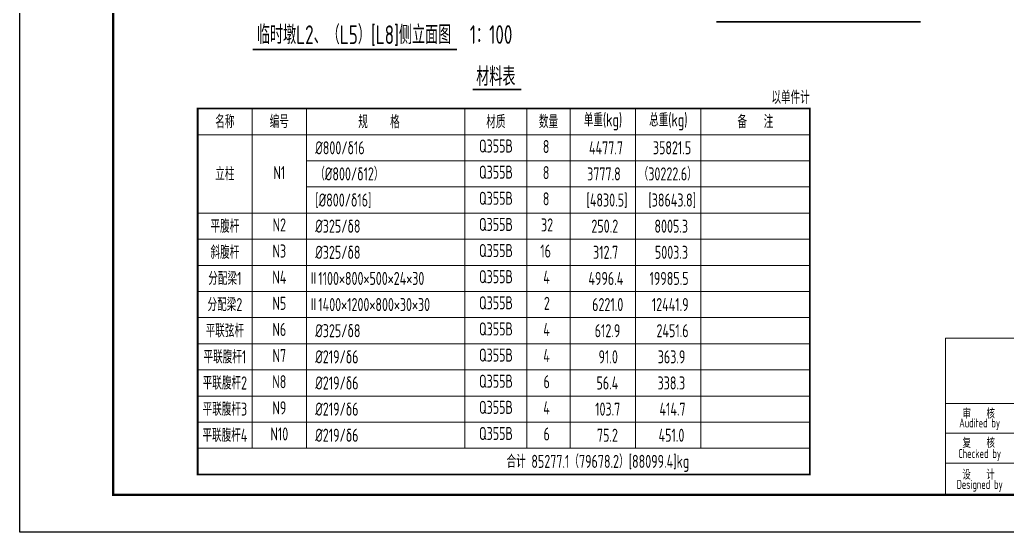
# Model space of a CAD drawing. Extents: x -2876908 to 633791, y -1383861 to 872234.
# Drawn here: x -50150 to 82127, y -227866 to -159225 of the extents above; entities that cross this region are included whole.
import ezdxf
from ezdxf.enums import TextEntityAlignment as Align

# ---------------------------------------------------------------- set-up
doc = ezdxf.new("R2010")
doc.units = 0
doc.header["$LTSCALE"] = 5
doc.header["$MEASUREMENT"] = 0
doc.layers.get('0').update_dxf_attribs({"linetype": 'CONTINUOUS', "lineweight": 25})
for name, color, linetype, lineweight in [('1粗实线', 1, 'CONTINUOUS', 30), ('2细实线', 5, 'CONTINUOUS', 18), ('6文本', 7, 'CONTINUOUS', 15), ('HFZT', 5, 'CONTINUOUS', 15)]:
    doc.layers.add(name, color=color, linetype=linetype, lineweight=lineweight)
doc.layers.add('M_Dim', color=3, linetype='CONTINUOUS')
doc.styles.add('TSSD_Dimension', font='tssdeng.shx', dxfattribs={"width": 0.7, "bigfont": 'hztxt.shx'})
doc.styles.add('TSSD_NORM', font='tssdeng.shx', dxfattribs={"width": 0.7, "bigfont": 'hztxt.shx'})
doc.styles.add('图框-仿宋', font='tssdeng.shx', dxfattribs={"bigfont": 'hztxt.shx'})

# ---------------------------------------------------------------- blocks, each defined once
blk = doc.blocks.new('施工设计图框')
at = {"color": 7, "linetype": 'Continuous'}
blk.add_lwpolyline([(-395.5, -13.5), (-395.5, 283.5), (24.5, 283.5), (24.5, -13.5), (-395.5, -13.5)], dxfattribs=at)
at = {"layer": '1粗实线', "color": 7, "linetype": 'Continuous', "const_width": 0.6}
blk.add_lwpolyline([(-370.5, -3.5), (-370.5, 273.5), (14.5, 273.5), (14.5, -3.5), (-370.5, -3.5)], dxfattribs=at)
at = {"layer": 'HFZT'}
for p, q in [((-147.5, 38.5), (-147.5, -3.5)), ((14.5, 38.5), (-147.5, 38.5)), ((-147.5, 21), (14.5, 21)), ((-147.5, 13), (-111.5, 13)), ((-147.5, 5), (-111.5, 5)), ((-147.5, -3.5), (14.5, -3.5))]:
    blk.add_line(p, q, dxfattribs=at)
at = {"layer": 'HFZT', "style": '图框-仿宋', "width": 0.7}
for s, p in [('审    核', (-138.6, 18.45)), ('Audited by', (-138.34, 15.43)), ('复    核', (-138.6, 10.6)), ('Checked by', (-138.34, 7.23)), ('设    计', (-138.65, 2.1)), ('Designed by', (-138.34, -1.05))]:
    blk.add_text(s, height=2.4, dxfattribs=at).set_placement(p, align=Align.MIDDLE)
at = {"layer": 'HFZT', "color": 2, "style": 'TSSD_NORM', "width": 0.7}
for tag, height, p in [('比例尺', 2.5, (7.25, 17.5)), ('图名', 4, (-76.24, 0.75)), ('图号', 2.5, (-20.49, 3.5)), ('日期', 2.5, (7.25, 3.5))]:
    blk.add_attdef(tag, text='', height=height, dxfattribs=at).set_placement(p, align=Align.MIDDLE)

msp = doc.modelspace()

# ---------------------------------------------------------------- linework, layer by layer
at = {"const_width": 208.333}
msp.add_lwpolyline([(10521.841, -168559.748), (17027.237, -168559.748)], dxfattribs=at)
at = {"layer": '1粗实线', "const_width": 233.333, "flags": 128}
msp.add_lwpolyline([(-26318.805, -171122.95), (-26318.805, -220122.95), (55679.866, -220122.95), (55679.866, -171122.95)], close=True, dxfattribs=at)
at = {"layer": '2细实线'}
for p, q in [((-19027.139, -171122.95), (-19027.139, -216622.95)), ((-11735.472, -171122.95), (-11735.472, -216622.95)), ((9489.594, -171122.95), (9489.594, -216622.95)), ((17763.199, -171122.95), (17763.199, -216622.95)), ((23596.533, -171122.95), (23596.533, -216622.95)), ((32346.533, -171122.95), (32346.533, -216622.95)), ((41096.533, -171122.95), (41096.533, -216622.95)), ((-26318.805, -174622.95), (55679.866, -174622.95)), ((-11735.472, -178122.95), (55679.866, -178122.95)), ((-11735.472, -181622.95), (55679.866, -181622.95)), ((-26318.805, -185122.95), (55679.866, -185122.95)), ((-26318.805, -188622.95), (55679.866, -188622.95)), ((-26318.805, -192122.95), (55679.866, -192122.95)), ((-26318.805, -195622.95), (55679.866, -195622.95)), ((-26318.805, -199122.95), (55679.866, -199122.95)), ((-26318.805, -202622.95), (55679.866, -202622.95)), ((-26318.805, -206122.95), (55679.866, -206122.95)), ((-26318.805, -209622.95), (55679.866, -209622.95)), ((-26318.805, -213122.95), (55679.866, -213122.95)), ((-26318.805, -216622.95), (55679.866, -216622.95))]:
    msp.add_line(p, q, dxfattribs=at)
at = {"layer": 'M_Dim'}
for points in [[(43147.496, -159511.628, 200, 200, 0), (70551.089, -159511.628, 200, 200, 0)], [(-18972.139, -163205.067, 200, 200, 0), (8431.454, -163205.067, 200, 200, 0)]]:
    msp.add_lwpolyline(points, format="xyseb", dxfattribs=at)

# ---------------------------------------------------------------- block references
at = {"xscale": 500, "yscale": 500, "zscale": 500}
msp.add_blockref('施工设计图框', (147602.091, -221115.649), dxfattribs=at)

# ---------------------------------------------------------------- texts
at = {"layer": '6文本', "style": 'TSSD_NORM', "width": 0.7}
for s, p in [('临时墩L2、（L5）[L8]侧立面图 ', (-4835.045, -161201.862)), ('1：100', (12987.326, -161201.862)), ('材料表', (13621.685, -166699.468))]:
    msp.add_text(s, height=2500, dxfattribs=at).set_placement(p, align=Align.MIDDLE)
for s, p in [('以单件计', (55679.866, -169622.95)), ('8', (20797.654, -176204.68)), ('4477.7', (30656.64, -176372.95)), ('35821.5', (39793.186, -176372.95)), ('8', (20797.654, -179704.68)), ('3777.8', (30353.905, -179872.95)), ('（30222.6）', (40538.111, -179872.95)), ('8', (20797.654, -183204.68)), ('[4830.5]', (31251.334, -183372.95)), ('[38643.8]', (40440.255, -183372.95)), ('32', (21297.195, -186704.68)), ('250.2', (30013.199, -186872.95)), ('8005.3', (39368.226, -186872.95)), ('16', (21009.674, -190204.68)), ('312.7', (30013.199, -190372.95)), ('5003.3', (39368.226, -190372.95)), ('4', (20858.766, -193704.68)), ('4996.4', (30696.629, -193872.95)), ('19985.5', (39446.629, -193872.95)), ('2', (20858.766, -197204.68)), ('6221.0', (30696.629, -197372.95)), ('12441.9', (39446.629, -197372.95)), ('4', (20858.766, -200704.68)), ('612.9', (30299.353, -200872.95)), ('2451.6', (39446.629, -200872.95)), ('4', (20858.766, -204204.68)), ('91.0', (29972.694, -204372.95)), ('363.9  ', (40495.816, -204372.95)), ('6', (20858.766, -207704.68)), ('56.4', (30020.205, -207872.95)), ('338.3', (38983.231, -207872.95)), ('4', (20858.766, -211204.68)), ('103.7', (30294.713, -211372.95)), ('414.7', (39046.181, -211372.95)), ('6', (20858.766, -214704.68)), ('75.2', (29973.992, -214872.95)), ('451.0', (38878.106, -214872.95))]:
    msp.add_text(s, height=1750, dxfattribs=at).set_placement(p, align=Align.MIDDLE_RIGHT)
for s, p in [('名称', (-22672.972, -172872.95)), ('编号', (-15381.305, -172872.95)), ('规    格', (-2028.93, -172886.729)), ('材质', (13626.397, -172886.729)), ('数量', (20679.866, -172872.95)), ('单重(kg)', (27971.533, -172637.373)), ('总重(kg)', (36721.533, -172637.373)), ('备   注', (48388.199, -172872.95)), ('立柱', (-22672.972, -179872.95)), ('N1', (-15381.305, -179704.68)), ('平腹杆', (-22672.972, -186872.95)), ('N2', (-15381.305, -186704.68)), ('斜腹杆', (-22672.972, -190372.95)), ('N3', (-15381.305, -190204.68)), ('分配梁1', (-22672.972, -193872.95)), ('N4', (-15381.305, -193704.68)), ('分配梁2', (-22672.972, -197372.95)), ('N5', (-15381.305, -197204.68)), ('平联弦杆', (-22672.972, -200872.95)), ('N6', (-15381.305, -200704.68)), ('平联腹杆1', (-22672.972, -204372.95)), ('N7', (-15381.305, -204204.68)), ('平联腹杆2', (-22672.972, -207872.95)), ('N8', (-15381.305, -207704.68)), ('平联腹杆3', (-22672.972, -211372.95)), ('N9', (-15381.305, -211204.68)), ('平联腹杆4', (-22672.972, -214872.95)), ('N10', (-15381.305, -214704.68)), ('合计 85277.1（79678.2）[88099.4]kg', (27296.917, -218372.95))]:
    msp.add_text(s, height=1750, dxfattribs=at).set_placement(p, align=Align.MIDDLE_CENTER)
at = {"layer": '6文本', "width": 0.7}
for s, style, p in [('%%C800/δ16', 'TSSD_NORM', (-10568.805, -176372.95)), ('Q355B', 'TSSD_NORM', (11364.858, -176137.373)), ('（%%C800/δ12）', 'TSSD_NORM', (-10568.805, -179872.95)), ('Q355B', 'TSSD_NORM', (11364.858, -179637.373)), ('[%%C800/δ16]', 'TSSD_NORM', (-10568.805, -183372.95)), ('Q355B', 'TSSD_NORM', (11364.858, -183137.373)), ('%%C325/δ8', 'TSSD_NORM', (-10568.805, -186872.95)), ('Q355B', 'TSSD_NORM', (11364.858, -186637.373)), ('%%C325/δ8', 'TSSD_Dimension', (-10568.805, -190372.95)), ('Q355B', 'TSSD_NORM', (11364.858, -190137.373)), ('Ⅱ1100×800×500×24×30', 'TSSD_NORM', (-11447.476, -193872.95)), ('Q355B', 'TSSD_NORM', (11364.858, -193637.373)), ('Ⅱ1400×1200×800×30×30', 'TSSD_NORM', (-11447.476, -197372.95)), ('Q355B', 'TSSD_NORM', (11364.858, -197137.373)), ('%%C325/δ8', 'TSSD_Dimension', (-10568.805, -200872.95)), ('Q355B', 'TSSD_NORM', (11364.858, -200637.373)), ('%%C219/δ6', 'TSSD_Dimension', (-10568.805, -204372.95)), ('Q355B', 'TSSD_NORM', (11364.858, -204137.373)), ('%%C219/δ6', 'TSSD_Dimension', (-10568.805, -207872.95)), ('Q355B', 'TSSD_NORM', (11364.858, -207637.373)), ('Q355B', 'TSSD_NORM', (11364.858, -211137.373)), ('%%C219/δ6', 'TSSD_Dimension', (-10568.805, -211372.95)), ('%%C219/δ6', 'TSSD_Dimension', (-10568.805, -214872.95)), ('Q355B', 'TSSD_NORM', (11364.858, -214637.373))]:
    msp.add_text(s, height=1750, dxfattribs=dict(at, style=style)).set_placement(p, align=Align.MIDDLE_LEFT)

doc.saveas('drawing.dxf')
